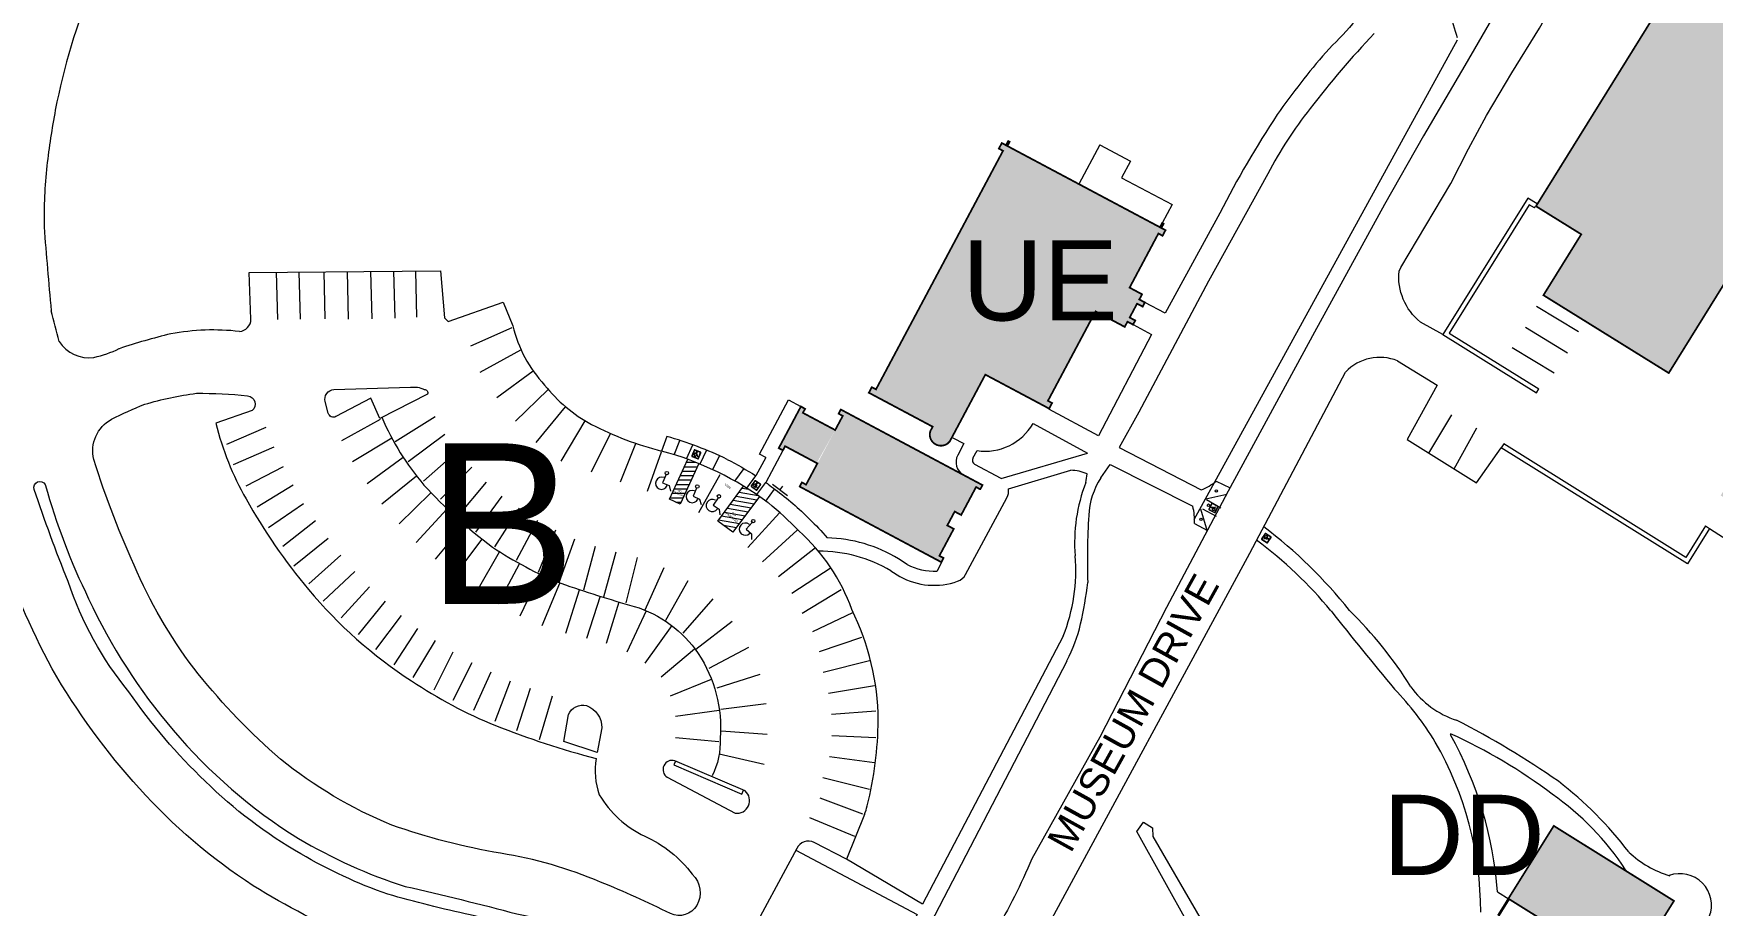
# Model space of a CAD drawing. Header units: feet. Extents: x 6763715 to 6770513, y 1886699 to 1891873.
# Drawn here: x 6764494 to 6765205, y 1889818 to 1890187 of the extents above; entities that cross this region are included whole.
import ezdxf

# ---------------------------------------------------------------- set-up
doc = ezdxf.new("R2010")
doc.units = ezdxf.units.FT
doc.header["$LTSCALE"] = 48
doc.header["$MEASUREMENT"] = 0
doc.linetypes.add('PHANTOM2', pattern=[1.25, 0.625, -0.125, 0.125, -0.125, 0.125, -0.125])
doc.layers.get('0').update_dxf_attribs({"lineweight": 0})
doc.layers.add('C-BLDG', color=7, linetype='Continuous')
doc.layers.add('C-ROAD-IDEN', color=7, linetype='Continuous')
for name, color, linetype, lineweight in [('C-BLDG-HTCH', 253, 'Continuous', 0), ('C-BLDG-IDEN', 7, 'Continuous', 50), ('C-PKNG-IDEN', 7, 'Continuous', 0), ('C-PKNG-STRP', 3, 'Continuous', 0), ('C-PROP', 7, 'PHANTOM2', 0), ('C-ROAD', 5, 'Continuous', 0), ('Crosswalk_Stripping', 3, 'Continuous', 0), ('Handicap signs', 5, 'Continuous', 0), ('L-SITE-WALK', 6, 'Continuous', 0), ('L-SITE-WALL', 32, 'Continuous', 0)]:
    doc.layers.add(name, color=color, linetype=linetype, lineweight=lineweight)
doc.styles.add('Campus_Base_Map_NEW$0$Site Plan$0$ARIAL3', font='arial.ttf', dxfattribs={"height": 100})
doc.styles.add('Campus_Base_Map_NEW$0$STANDARD', font='arial.ttf', dxfattribs={"height": 3.8})
doc.styles.get("Standard").update_dxf_attribs({"font": 'arial.ttf'})

# ---------------------------------------------------------------- blocks, each defined once
blk = doc.blocks.new('Campus_Base_Map_NEW$0$S1')
for points in [[(-0.083, 0), (0.083, 0)], [(0, 0), (0, -0.042)]]:
    blk.add_lwpolyline(points)
blk = doc.blocks.new('Campus_Base_Map_NEW$0$HANDI')
at = {"layer": 'Handicap signs', "lineweight": 0}
for p, q in [((0, 0.079), (0, 0)), ((0, 0), (0.062, 0)), ((0.062, 0), (0.094, -0.039))]:
    blk.add_line(p, q, dxfattribs=at)
blk.add_circle((0, 0.094), 0.015, dxfattribs=at)
blk.add_arc((-0.006, -0.006), 0.0541, 90, 0, dxfattribs=at)
blk = doc.blocks.new('Campus_Base_Map_NEW$0$Site Plan$0$HANDI')
for p, q in [((0, 0.079), (0, 0)), ((0, 0), (0.062, 0)), ((0.062, 0), (0.094, -0.039))]:
    blk.add_line(p, q)
blk.add_circle((0, 0.094), 0.015)
blk.add_arc((-0.006, -0.006), 0.0541, 90, 0)
blk = doc.blocks.new('Campus_Base_Map_NEW$0$handicap')
at = {"layer": 'C-PKNG-STRP'}
blk.add_line((563729.991, 157499.5), (563730.041, 157499.478), dxfattribs=at)
for points in [[(563729.849, 157499.398), (563730.056, 157499.316, 0.414214), (563730.074, 157499.324), (563730.156, 157499.53, 0.414214), (563730.148, 157499.548), (563729.942, 157499.63, 0.414214), (563729.924, 157499.622), (563729.842, 157499.416, 0.414214)], [(563729.852, 157499.404), (563730.059, 157499.322, 0.414214), (563730.068, 157499.326), (563730.149, 157499.533, 0.414214), (563730.146, 157499.542), (563729.939, 157499.624, 0.414214), (563729.93, 157499.62), (563729.848, 157499.413, 0.414214)]]:
    blk.add_lwpolyline(points, format="xyb", close=True, dxfattribs=at)
at = {"layer": 'C-PKNG-STRP', "rotation": 335.9749199039166}
blk.add_blockref('Campus_Base_Map_NEW$0$Site Plan$0$HANDI', (563729.975, 157499.464), dxfattribs=at)

msp = doc.modelspace()

# ---------------------------------------------------------------- hatches: boundary and pattern name
at = {"layer": 'C-BLDG-HTCH'}
h = msp.add_hatch(color=256, dxfattribs=at)
h.paths.add_polyline_path([(6765341.93, 1889954.27), (6765354.44, 1889974.41), (6765347.62, 1889978.75), (6765351.99, 1889985.79), (6765358.86, 1889981.52), (6765370.47, 1890000.22), (6765257.69, 1890070.25), (6765208.83, 1889991.57), (6765304.35, 1889932.24), (6765311.32, 1889943.45), (6765310.71, 1889943.83), (6765313.91, 1889948.99), (6765324.37, 1889965.83), (6765323.84, 1889966.16), (6765319.85, 1889959.75), (6765303.3, 1889970.03), (6765313.62, 1889986.64), (6765347.09, 1889965.85), (6765340.46, 1889955.18)], flags=17)
h.paths.add_polyline_path([(6765607.8, 1890018.03), (6765606.71, 1890016.28), (6765605.01, 1890017.33), (6765606.11, 1890019.09)], flags=17)
h.paths.add_polyline_path([(6765597.53, 1890024.41), (6765596.44, 1890022.65), (6765598.14, 1890021.6), (6765599.23, 1890023.36)], flags=17)
h.paths.add_polyline_path([(6765589.08, 1890029.66), (6765590.78, 1890028.6), (6765589.69, 1890026.85), (6765587.99, 1890027.9)], flags=17)
h.paths.add_polyline_path([(6765580.51, 1890034.98), (6765579.42, 1890033.22), (6765581.12, 1890032.17), (6765582.21, 1890033.93)], flags=17)
edge = h.paths.add_edge_path()
edge.add_line((6765228.82, 1890248.14), (6765225.53, 1890250.19))
edge.add_line((6765225.53, 1890250.19), (6765213.07, 1890230.13))
edge.add_line((6765213.07, 1890230.13), (6765205.58, 1890234.79))
edge.add_line((6765205.58, 1890234.79), (6765130.61, 1890114.07))
edge.add_line((6765130.61, 1890114.07), (6765149.77, 1890102.17))
edge.add_line((6765149.77, 1890102.17), (6765133.76, 1890076.38))
edge.add_line((6765133.76, 1890076.38), (6765186.83, 1890043.42))
edge.add_line((6765186.83, 1890043.42), (6765234.78, 1890120.63))
edge.add_line((6765234.78, 1890120.63), (6765243.2, 1890115.4))
edge.add_line((6765243.2, 1890115.4), (6765288.01, 1890187.55))
edge.add_line((6765288.01, 1890187.55), (6765307.16, 1890175.65))
edge.add_line((6765307.16, 1890175.65), (6765305.76, 1890173.39))
edge.add_line((6765305.76, 1890173.39), (6765326.09, 1890160.76))
edge.add_line((6765326.09, 1890160.76), (6765327.5, 1890163.02))
edge.add_line((6765327.5, 1890163.02), (6765383.75, 1890128.09))
edge.add_line((6765383.75, 1890128.09), (6765382.34, 1890125.83))
edge.add_line((6765382.34, 1890125.83), (6765402.68, 1890113.2))
edge.add_line((6765402.68, 1890113.2), (6765404.08, 1890115.46))
edge.add_line((6765404.08, 1890115.46), (6765430.93, 1890098.79))
edge.add_line((6765430.93, 1890098.79), (6765420.38, 1890081.8))
edge.add_line((6765420.38, 1890081.8), (6765447.99, 1890064.65))
edge.add_line((6765447.99, 1890064.65), (6765451.92, 1890070.98))
edge.add_line((6765451.92, 1890070.98), (6765505.39, 1890037.78))
edge.add_line((6765505.39, 1890037.78), (6765472.34, 1889984.55))
edge.add_line((6765472.34, 1889984.55), (6765461.99, 1889990.98))
edge.add_line((6765461.99, 1889990.98), (6765457.6, 1889983.9))
edge.add_line((6765457.6, 1889983.9), (6765458.26, 1889983.49))
edge.add_line((6765458.26, 1889983.49), (6765457.85, 1889982.84))
edge.add_arc((6765409.58, 1889902.92), 93.36, 58.87012, 86.68434)
edge.add_line((6765414.98, 1889996.13), (6765414.54, 1889986.73))
edge.add_arc((6765411.66, 1889902.59), 84.19, 88.04403, 101.61063)
edge.add_line((6765394.72, 1889985.06), (6765404.24, 1889931.92))
edge.add_line((6765404.24, 1889931.92), (6765436.03, 1889925.75))
edge.add_line((6765436.03, 1889925.75), (6765440.51, 1889932.96))
edge.add_line((6765440.51, 1889932.96), (6765485.5, 1889905.02))
edge.add_line((6765485.5, 1889905.02), (6765496.29, 1889922.39))
edge.add_line((6765496.29, 1889922.39), (6765506.91, 1889915.79))
edge.add_line((6765506.91, 1889915.79), (6765517.34, 1889932.61))
edge.add_line((6765517.34, 1889932.61), (6765535.99, 1889921.02))
edge.add_line((6765535.99, 1889921.02), (6765546.74, 1889938.32))
edge.add_line((6765546.74, 1889938.32), (6765565.13, 1889926.9))
edge.add_line((6765565.13, 1889926.9), (6765597.05, 1889978.31))
edge.add_line((6765597.05, 1889978.31), (6765598, 1889977.72))
edge.add_line((6765598, 1889977.72), (6765618.15, 1889981.29))
edge.add_line((6765618.15, 1889981.29), (6765598.21, 1889993.67))
edge.add_line((6765598.21, 1889993.67), (6765608.03, 1890009.48))
edge.add_line((6765608.03, 1890009.48), (6765576.65, 1890028.97))
edge.add_line((6765576.65, 1890028.97), (6765571.67, 1890020.95))
edge.add_line((6765571.67, 1890020.95), (6765559.01, 1890028.81))
edge.add_line((6765559.01, 1890028.81), (6765567.76, 1890042.9))
edge.add_line((6765567.76, 1890042.9), (6765566.06, 1890043.95))
edge.add_line((6765566.06, 1890043.95), (6765565.2, 1890042.56))
edge.add_line((6765565.2, 1890042.56), (6765558.32, 1890046.83))
edge.add_line((6765558.32, 1890046.83), (6765559.19, 1890048.22))
edge.add_line((6765559.19, 1890048.22), (6765557.49, 1890049.28))
edge.add_line((6765557.49, 1890049.28), (6765556.62, 1890047.89))
edge.add_line((6765556.62, 1890047.89), (6765549.92, 1890052.05))
edge.add_line((6765549.92, 1890052.05), (6765550.78, 1890053.44))
edge.add_line((6765550.78, 1890053.44), (6765549.04, 1890054.53))
edge.add_line((6765549.04, 1890054.53), (6765548.17, 1890053.12))
edge.add_line((6765548.17, 1890053.12), (6765541.3, 1890057.39))
edge.add_line((6765541.3, 1890057.39), (6765542.17, 1890058.79))
edge.add_line((6765542.17, 1890058.79), (6765540.47, 1890059.85))
edge.add_line((6765540.47, 1890059.85), (6765539.6, 1890058.44))
edge.add_line((6765539.6, 1890058.44), (6765532.74, 1890062.7))
edge.add_line((6765532.74, 1890062.7), (6765533.61, 1890064.11))
edge.add_line((6765533.61, 1890064.11), (6765531.91, 1890065.16))
edge.add_line((6765531.91, 1890065.16), (6765531.04, 1890063.76))
edge.add_line((6765531.04, 1890063.76), (6765524.09, 1890068.07))
edge.add_line((6765524.09, 1890068.07), (6765524.92, 1890069.41))
edge.add_line((6765524.92, 1890069.41), (6765523.21, 1890070.47))
edge.add_line((6765523.21, 1890070.47), (6765522.34, 1890069.07))
edge.add_line((6765522.34, 1890069.07), (6765515.63, 1890073.23))
edge.add_line((6765515.63, 1890073.23), (6765516.5, 1890074.64))
edge.add_line((6765516.5, 1890074.64), (6765514.81, 1890075.69))
edge.add_line((6765514.81, 1890075.69), (6765512.33, 1890071.69))
edge.add_line((6765512.33, 1890071.69), (6765502.45, 1890077.83))
edge.add_line((6765502.45, 1890077.83), (6765499.82, 1890073.58))
edge.add_line((6765499.82, 1890073.58), (6765479.14, 1890086.42))
edge.add_line((6765479.14, 1890086.42), (6765481.78, 1890090.67))
edge.add_line((6765481.78, 1890090.67), (6765470.06, 1890097.94))
edge.add_line((6765470.06, 1890097.94), (6765469.1, 1890096.4))
edge.add_line((6765469.1, 1890096.4), (6765468.29, 1890096.9))
edge.add_line((6765468.29, 1890096.9), (6765481.05, 1890117.45))
edge.add_line((6765481.05, 1890117.45), (6765472.5, 1890122.76))
edge.add_line((6765472.5, 1890122.76), (6765477.84, 1890131.36))
edge.add_line((6765477.84, 1890131.36), (6765254.45, 1890270.09))
edge.add_line((6765254.45, 1890270.09), (6765248.97, 1890261.27))
edge.add_line((6765248.97, 1890261.27), (6765240.31, 1890266.64))
edge.add_line((6765240.31, 1890266.64), (6765228.82, 1890248.14))
h = msp.add_hatch(color=256, dxfattribs=at)
edge = h.paths.add_edge_path()
edge.add_line((6764851.11, 1890036.49), (6764849.35, 1890037.43))
edge.add_line((6764849.35, 1890037.43), (6764848.1, 1890035.08))
edge.add_line((6764848.1, 1890035.08), (6764875.12, 1890020.69))
edge.add_line((6764875.12, 1890020.69), (6764874.18, 1890018.93))
edge.add_arc((6764878.63, 1890017.36), 4.71, 160.53606, 323.39724)
edge.add_line((6764882.41, 1890014.55), (6764897.42, 1890042.75))
edge.add_line((6764897.42, 1890042.75), (6764924.44, 1890028.36))
edge.add_line((6764924.44, 1890028.36), (6764925.69, 1890030.71))
edge.add_line((6764925.69, 1890030.71), (6764923.93, 1890031.65))
edge.add_line((6764923.93, 1890031.65), (6764944.11, 1890069.54))
edge.add_line((6764944.11, 1890069.54), (6764956.44, 1890062.97))
edge.add_line((6764956.44, 1890062.97), (6764957.62, 1890065.17))
edge.add_line((6764957.62, 1890065.17), (6764959.97, 1890063.92))
edge.add_line((6764959.97, 1890063.92), (6764960.9, 1890065.68))
edge.add_line((6764960.9, 1890065.68), (6764958.55, 1890066.93))
edge.add_line((6764958.55, 1890066.93), (6764961.68, 1890072.81))
edge.add_line((6764961.68, 1890072.81), (6764964.05, 1890071.55))
edge.add_line((6764964.05, 1890071.55), (6764964.97, 1890073.32))
edge.add_line((6764964.97, 1890073.32), (6764962.62, 1890074.57))
edge.add_line((6764962.62, 1890074.57), (6764963.79, 1890076.77))
edge.add_line((6764963.79, 1890076.77), (6764958.51, 1890079.59))
edge.add_line((6764958.51, 1890079.59), (6764970.71, 1890102.5))
edge.add_line((6764970.71, 1890102.5), (6764972.47, 1890101.56))
edge.add_line((6764972.47, 1890101.56), (6764973.72, 1890103.91))
edge.add_line((6764973.72, 1890103.91), (6764971.96, 1890104.85))
edge.add_line((6764971.96, 1890104.85), (6764972.9, 1890106.61))
edge.add_line((6764972.9, 1890106.61), (6764972.31, 1890106.92))
edge.add_line((6764972.31, 1890106.92), (6764971.37, 1890105.16))
edge.add_line((6764971.37, 1890105.16), (6764906.75, 1890139.57))
edge.add_line((6764906.75, 1890139.57), (6764907.69, 1890141.33))
edge.add_line((6764907.69, 1890141.33), (6764907.1, 1890141.64))
edge.add_line((6764907.1, 1890141.64), (6764906.17, 1890139.88))
edge.add_line((6764906.17, 1890139.88), (6764904.4, 1890140.82))
edge.add_line((6764904.4, 1890140.82), (6764903.15, 1890138.47))
edge.add_line((6764903.15, 1890138.47), (6764904.91, 1890137.53))
edge.add_line((6764904.91, 1890137.53), (6764851.11, 1890036.49))
h = msp.add_hatch(color=256, dxfattribs=at)
h.paths.add_polyline_path([(6764833.48, 1890018.59), (6764833.84, 1890019.27), (6764820.18, 1890026.56), (6764821.08, 1890028.25), (6764819.35, 1890029.25), (6764809.94, 1890011.62), (6764811.7, 1890010.68), (6764812.64, 1890012.44), (6764826, 1890005.31), (6764826.02, 1890005.3)])
h.paths.add_polyline_path([(6764836.22, 1890027.97), (6764835.28, 1890026.21), (6764837.04, 1890025.27), (6764833.84, 1890019.27), (6764833.85, 1890019.26), (6764826.32, 1890005.14), (6764826.3, 1890005.15), (6764821.5, 1889996.15), (6764819.74, 1889997.1), (6764818.8, 1889995.33), (6764878.79, 1889963.32), (6764879.73, 1889965.08), (6764877.97, 1889966.02), (6764884.05, 1889977.42), (6764881.31, 1889978.88), (6764884.45, 1889984.76), (6764887.19, 1889983.3), (6764893.5, 1889995.14), (6764895.21, 1889994.22), (6764895.3, 1889994.25), (6764896.21, 1889995.96)])
h = msp.add_hatch(color=256, dxfattribs=at)
h.paths.add_polyline_path([(6765129.4, 1889804.81), (6765130.63, 1889806.79), (6765139.65, 1889801.17), (6765138.41, 1889799.19), (6765165.56, 1889782.24), (6765152.85, 1889761.88), (6765110.43, 1889788.36), (6765123.14, 1889808.72)])
h.paths.add_polyline_path([(6765138.14, 1889851.64), (6765189.04, 1889819.87), (6765169.8, 1889789.05), (6765119.26, 1889820.6), (6765115.01, 1889813.79), (6765114.66, 1889814.01)])
at = {"layer": 'Crosswalk_Stripping'}
h = msp.add_hatch(dxfattribs=at)
h.set_pattern_fill('ANSI31', color=256, scale=15, angle=315, style=0)
h.set_pattern_definition([(0, (-9e-11, 0), (6e-16, 1.875), [])])
h.paths.add_polyline_path([(6764776.07, 1890005.07, 0.009233), (6764771.4, 1890006.88), (6764763.63, 1889990.01), (6764768.17, 1889987.92)])
h = msp.add_hatch(dxfattribs=at)
h.set_pattern_fill('ANSI31', color=256, scale=15, angle=305, style=0)
h.set_pattern_definition([(350, (-9e-11, 0), (0.32559033313, 1.8465145369), [])])
h.paths.add_polyline_path([(6764801.76, 1889991.18, 0.014774), (6764795.03, 1889995.53), (6764784.11, 1889980.71), (6764790.55, 1889975.96)])

# ---------------------------------------------------------------- linework, layer by layer
at = {"layer": 'C-BLDG'}
msp.add_lwpolyline([(6765205.58, 1890234.79, 0.75, 0.75, 0), (6765130.61, 1890114.07, 0.75, 0.75, 0), (6765149.77, 1890102.17, 0.75, 0.75, 0), (6765133.76, 1890076.38, 0.75, 0.75, 0), (6765186.83, 1890043.42, 0.75, 0.75, 0), (6765234.78, 1890120.63, 0.75, 0.75, 0)], format="xyseb", dxfattribs=at)
at = {"layer": 'C-BLDG', "const_width": 0.75}
msp.add_lwpolyline([(6764851.11, 1890036.49), (6764849.35, 1890037.43), (6764848.1, 1890035.08), (6764875.12, 1890020.69), (6764874.18, 1890018.93, 0.8606), (6764882.41, 1890014.55), (6764897.42, 1890042.75), (6764924.44, 1890028.36), (6764925.69, 1890030.71), (6764923.93, 1890031.65), (6764944.11, 1890069.54), (6764956.44, 1890062.97), (6764957.62, 1890065.17), (6764959.97, 1890063.92), (6764960.9, 1890065.68), (6764958.55, 1890066.93), (6764961.68, 1890072.81), (6764964.05, 1890071.55), (6764964.97, 1890073.32), (6764962.62, 1890074.57), (6764963.79, 1890076.77), (6764958.51, 1890079.59), (6764970.71, 1890102.5), (6764972.47, 1890101.56), (6764973.72, 1890103.91), (6764971.96, 1890104.85), (6764972.9, 1890106.61), (6764972.31, 1890106.92), (6764971.37, 1890105.16), (6764906.75, 1890139.57), (6764907.69, 1890141.33), (6764907.1, 1890141.64), (6764906.17, 1890139.88), (6764904.4, 1890140.82), (6764903.15, 1890138.47), (6764904.91, 1890137.53)], format="xyb", close=True, dxfattribs=at)
for points in [[(6764836.22, 1890027.97), (6764896.21, 1889995.96), (6764895.3, 1889994.25), (6764895.21, 1889994.22), (6764893.5, 1889995.14), (6764887.19, 1889983.3), (6764884.45, 1889984.76), (6764881.31, 1889978.88), (6764884.05, 1889977.42), (6764877.97, 1889966.02), (6764879.73, 1889965.08), (6764878.79, 1889963.32), (6764818.8, 1889995.33), (6764819.74, 1889997.1), (6764821.5, 1889996.15), (6764826.3, 1890005.15), (6764812.64, 1890012.44), (6764811.7, 1890010.68), (6764809.94, 1890011.62), (6764819.33, 1890029.26), (6764821.08, 1890028.25), (6764820.18, 1890026.56), (6764833.84, 1890019.27), (6764837.04, 1890025.27), (6764835.28, 1890026.21), (6764836.22, 1890027.97)], [(6765138.14, 1889851.64), (6765189.04, 1889819.87), (6765169.8, 1889789.05), (6765119.26, 1889820.6), (6765115.01, 1889813.79), (6765114.66, 1889814.01)]]:
    msp.add_lwpolyline(points, close=True, dxfattribs=at)
at = {"layer": 'C-PKNG-STRP'}
for p, q in [((6764760.17, 1890009.92), (6764754.23, 1889993.28)), ((6764763.63, 1889990.01), (6764771.4, 1890006.88)), ((6764776.07, 1890005.07), (6764768.17, 1889987.92)), ((6764784.11, 1889980.71), (6764795.03, 1889995.53)), ((6764801.76, 1889991.18), (6764790.55, 1889975.96)), ((6764768.17, 1889987.92), (6764763.63, 1889990.01)), ((6764810.29, 1889984.21), (6764796.81, 1889969.6)), ((6764810.29, 1889984.21), (6764796.81, 1889969.6)), ((6764790.55, 1889975.96), (6764784.11, 1889980.71)), ((6764817.79, 1889976.92), (6764803.12, 1889963.5)), ((6764825.46, 1889969.46), (6764809.88, 1889957.11)), ((6764832.13, 1889960.9), (6764815.47, 1889950.05))]:
    msp.add_line(p, q, dxfattribs=at)
for points in [[(6764597.8, 1890066.05), (6764597.28, 1890086.11)], [(6764607.44, 1890066.2), (6764606.91, 1890086.2)], [(6764617.91, 1890066.42), (6764617.39, 1890086.3)], [(6764627.8, 1890066.28), (6764627.27, 1890086.39)], [(6764637.73, 1890066.4), (6764637.2, 1890086.49)], [(6764647.5, 1890066.65), (6764646.98, 1890086.58)], [(6764656.73, 1890067.05), (6764656.22, 1890086.67)], [(6765130.76, 1890071.77), (6765148.57, 1890060.97)], [(6764679.59, 1890054.87), (6764697, 1890062.68)], [(6765126.18, 1890062.83), (6765143.99, 1890052.03)], [(6764683.5, 1890043.82), (6764700.73, 1890053.23)], [(6765120.45, 1890054.27), (6765138.26, 1890043.47)], [(6764690.53, 1890033.05), (6764705.93, 1890044.35)], [(6764698.49, 1890023.09), (6764712.16, 1890036.34)], [(6764707.27, 1890013.98), (6764719.68, 1890029.15)], [(6764576.23, 1890013.3), (6764592.91, 1890020.5)], [(6764641.11, 1890023.81), (6764624.77, 1890014.67)], [(6764647.47, 1890014.46), (6764664.38, 1890025.04)], [(6764717.76, 1890006.16), (6764727.93, 1890023.11)], [(6765085.23, 1890009.55), (6765095.03, 1890025.72)], [(6765095.93, 1890002.85), (6765105.53, 1890020.18)], [(6764578.99, 1890004.66), (6764596.21, 1890012.13)], [(6764646.08, 1890015.88), (6764629.42, 1890005.83)], [(6764653.06, 1890005.93), (6764668.51, 1890017.58)], [(6764730.62, 1890001.62), (6764738.76, 1890017.77)], [(6764742.89, 1889997.28), (6764749.48, 1890013.62)], [(6764650.84, 1890007.67), (6764635.63, 1889996.53)], [(6764659.49, 1889997.68), (6764673.92, 1890010.3)], [(6764584.35, 1889995.64), (6764600.21, 1890003.82)], [(6764656.57, 1889999.7), (6764641.87, 1889987.82)], [(6764666.71, 1889989.98), (6764679.98, 1890003.57)], [(6764776.12, 1889984.31), (6764785.15, 1890000.44)], [(6764589.05, 1889986.8), (6764604.25, 1889996.06)], [(6764662.48, 1889992.53), (6764649.15, 1889979.58)], [(6764673.87, 1889982.49), (6764686.12, 1889997.2)], [(6764681.65, 1889976.05), (6764692.8, 1889991.23)], [(6764593.81, 1889978.01), (6764608.64, 1889988.11)], [(6764669.33, 1889985.77), (6764656.42, 1889971.64)], [(6764689.78, 1889969.76), (6764700.16, 1889986.22)], [(6764599.99, 1889970.05), (6764613.76, 1889980.97)], [(6764676.47, 1889979.02), (6764664.41, 1889964.56)], [(6764698.94, 1889964.1), (6764707.96, 1889981.17)], [(6764708.18, 1889959.13), (6764715.6, 1889977.06)], [(6764604.58, 1889961.8), (6764619.08, 1889973.48)], [(6764684.1, 1889972.92), (6764672.32, 1889957.23)], [(6764716.91, 1889954.71), (6764723.53, 1889973.26)], [(6764727.46, 1889951.54), (6764732.33, 1889970.12)], [(6764610.95, 1889954.14), (6764624.55, 1889966.35)], [(6764691.57, 1889967.52), (6764682.03, 1889951.02)], [(6764700.02, 1889962.53), (6764690.94, 1889945.5)], [(6764735.87, 1889948.69), (6764741.08, 1889967.67)], [(6764745.31, 1889946.11), (6764750.07, 1889965.28)], [(6764617.01, 1889946.87), (6764630.41, 1889959.37)], [(6764708.7, 1889958.05), (6764700.34, 1889940.39)], [(6764753.37, 1889943.1), (6764761.38, 1889961.05)], [(6764762.15, 1889938.81), (6764771.58, 1889955.6)], [(6764624.66, 1889939.68), (6764636.7, 1889952.9)], [(6764717.12, 1889954.35), (6764709.61, 1889936.41)], [(6764725.43, 1889951.45), (6764719.61, 1889933.15)], [(6764734.27, 1889948.9), (6764728.49, 1889930.95)], [(6764819.79, 1889941.72), (6764836.37, 1889951.81)], [(6764631.91, 1889932.73), (6764643.44, 1889946.78)], [(6764742.22, 1889946.34), (6764736.88, 1889928.89)], [(6764753.85, 1889942.73), (6764745.6, 1889925.16)], [(6764769.52, 1889933.31), (6764782.12, 1889947.78)], [(6764824.38, 1889933.97), (6764841.29, 1889941.98)], [(6764639.25, 1889926.33), (6764650.12, 1889940.71)], [(6764647.03, 1889919.89), (6764657.14, 1889935.2)], [(6764764.67, 1889936.44), (6764753.2, 1889920.55)], [(6764774.83, 1889926.42), (6764790.22, 1889938.32)], [(6764655.14, 1889914.5), (6764664.55, 1889930.09)], [(6764780.51, 1889918.44), (6764797.3, 1889927.34)], [(6764827.14, 1889925.44), (6764845.19, 1889931.58)], [(6764663.95, 1889909.27), (6764672.05, 1889925.29)], [(6764672.13, 1889904.88), (6764680.14, 1889920.89)], [(6764774.23, 1889926.46), (6764760.08, 1889914.64)], [(6764828.77, 1889916.73), (6764848.33, 1889921.62)], [(6764680.82, 1889900.59), (6764688.12, 1889916.94)], [(6764689.9, 1889895.97), (6764696.29, 1889913.09)], [(6764781.26, 1889913.59), (6764764.02, 1889906.62)], [(6764783.81, 1889910.17), (6764802.07, 1889915.82)], [(6764699.07, 1889892.04), (6764704.75, 1889909.99)], [(6764708.64, 1889888.27), (6764714.06, 1889906.71)], [(6764831.04, 1889907.79), (6764850.49, 1889911.09)], [(6764784.76, 1889900.46), (6764766.19, 1889897.98)], [(6764785.39, 1889901.07), (6764804.61, 1889903.46)], [(6764832.27, 1889898.88), (6764851.11, 1889900.37)], [(6764785.54, 1889891.83), (6764804.99, 1889890.51)], [(6764784.59, 1889887.24), (6764766.28, 1889888.99)], [(6764832.41, 1889889.85), (6764851.05, 1889889.05)], [(6764784.7, 1889882.13), (6764803.77, 1889877.82)], [(6764831.41, 1889880.98), (6764850.53, 1889878.41)], [(6764828.62, 1889872.09), (6764848.34, 1889867.19)], [(6764827.31, 1889863.47), (6764845.38, 1889856.75)], [(6764822.92, 1889855.13), (6764841.96, 1889847.29)]]:
    msp.add_lwpolyline(points, dxfattribs=at)
msp.add_lwpolyline([(6764641.84, 1890024.67, 0.075095), (6764659.68, 1889995.99, 0.046094), (6764688.69, 1889969.74, 0.053845), (6764717.67, 1889954.41, 0.015242), (6764748.72, 1889944.59, -0.17157), (6764775.86, 1889924.65, -0.166377), (6764785.11, 1889888.74, -0.132434), (6764781.72, 1889872.78, -3.969644)], format="xyb", dxfattribs=at)
at = {"layer": 'C-PROP', "ltscale": 0.02, "const_width": 6, "elevation": -178.8}
msp.add_lwpolyline([(6769012.67, 1888295.37, 0.136105), (6767938.83, 1887977.76, -0.282387), (6765535.01, 1887963.21), (6765125.2, 1887960.53), (6765008.26, 1888061.18), (6763829.05, 1890965.33), (6763828.78, 1890985.96), (6763983.43, 1891051.43), (6764153.83, 1890819.55), (6764199.85, 1890842), (6764151.8, 1891122.84, -0.016472), (6764351.86, 1891197.56, -0.000343), (6765614.04, 1891619.04, -0.151573), (6766084.72, 1891639.02, -0.00004), (6767109.8, 1891365.37), (6767424.22, 1891242.17)], format="xyb", dxfattribs=at)
at = {"layer": 'C-ROAD', "lineweight": 0}
for p, q in [((6764585.72, 1890086), (6764666.72, 1890086.77)), ((6764586.44, 1890066.19), (6764585.72, 1890086)), ((6764666.72, 1890086.77), (6764668.44, 1890066.74)), ((6764670.01, 1890065.18), (6764693.19, 1890073.37)), ((6764693.19, 1890073.37), (6764697.32, 1890063.42)), ((6764668.44, 1890066.74), (6764670.01, 1890065.18)), ((6765072, 1890048.57), (6765088.81, 1890038.35)), ((6765088.81, 1890038.35), (6765076.08, 1890015.28)), ((6765076.08, 1890015.28), (6765105.38, 1889996.93)), ((6765105.38, 1889996.93), (6765115.91, 1890011.72)), ((6764846.26, 1889856.4), (6764838.66, 1889837.56)), ((6764817.55, 1889842.08), (6764794.13, 1889798.62)), ((6764838.66, 1889837.56), (6764824.9, 1889844.57))]:
    msp.add_line(p, q, dxfattribs=at)
at = {"layer": 'C-ROAD'}
for points in [[(6764474.35, 1890062.53, -0.015407), (6764471.82, 1890090.64, -0.033946), (6764471.89, 1890136.49, -0.017192), (6764481.48, 1890187.76, -0.031181), (6764508.09, 1890249.97, -0.069063), (6764544.92, 1890297.84), (6764550.63, 1890305.12), (6764558.86, 1890313.14), (6764571.86, 1890325.54), (6764602.83, 1890354.66), (6764654.17, 1890402.78, -0.829926), (6764657.43, 1890399.08), (6764564.25, 1890309.63, 0.033141), (6764536.28, 1890279.18, 0.057531), (6764506.55, 1890233.15, 0.054139), (6764484.58, 1890175.21, 0.036652), (6764476.74, 1890120.75, 0.046385), (6764479.99, 1890063.79, -0.943603), (6764474.35, 1890062.53, -2.402838)], [(6765113.28, 1890195.77), (6765100.53, 1890173.69), (6765082.93, 1890143.86), (6765066.41, 1890114.8), (6765036.76, 1890060.72), (6765000.28, 1889993.34), (6764974.2, 1889944.1), (6764945.86, 1889889.26), (6764917.09, 1889837.68, -0.034917), (6764901.36, 1889806.45, -0.001014), (6764887.98, 1889774.48, 0.03461), (6764878.26, 1889740.84, 0.061589), (6764873.38, 1889708.45, 0.044157), (6764874.05, 1889676.82, 0.067188), (6764881.64, 1889646.3, 0.439121)], [(6765091.13, 1890059.73), (6765081.64, 1890065.01, -0.250245), (6765072.6, 1890086.6, -11.151718)], [(6764905.48, 1889766.8, -0.037917), (6764922.95, 1889807.31), (6765009.43, 1889967.15), (6765049.99, 1890043.85)], [(6764739.13, 1889794.52), (6764730.7, 1889798.32, 0.077014), (6764706.82, 1889806.96, 0.006919), (6764679.31, 1889813.92, -0.015944), (6764644.35, 1889822.72, -0.047609), (6764607.57, 1889839.73, -0.062931), (6764567.08, 1889870.51, -0.04998), (6764534.74, 1889908.42, -0.091649), (6764509.01, 1889955.07, -0.01534), (6764494.67, 1889994.16, -0.922336), (6764499.35, 1889996.15, 0.045788), (6764517.71, 1889947.8, 0.068841), (6764553.46, 1889892.23, 0.078567), (6764606.54, 1889846.36, 0.057864), (6764651.73, 1889826.01, -0.009674), (6764699.07, 1889814.34, -0.077673), (6764740.9, 1889799.73, -0.87267), (6764739.13, 1889794.52, -2.86164)], [(6764484.8, 1889636.37), (6764594.73, 1889681.11), (6764634.64, 1889697.14), (6764744.81, 1889741.74), (6764761.59, 1889730.72, 0.641619), (6764765.36, 1889733.09, 0.1274), (6764762.63, 1889747.43, 0.019046), (6764744.91, 1889765.49, 0.042122), (6764716.38, 1889780.48, 0.067674), (6764680.64, 1889790.85, -0.034483), (6764631.45, 1889803.27, -0.035022), (6764587.39, 1889826.28, -0.064754), (6764539.18, 1889867.44, -0.05204), (6764502.24, 1889918.17, -0.037393), (6764478.77, 1889971.79, -0.037393)], [(6764733.09, 1889882.67), (6764718.93, 1889887.44), (6764720.87, 1889898.8, -0.357204), (6764728.54, 1889902.64, -0.309295), (6764735, 1889893.19), (6764733.09, 1889882.67)], [(6764795.67, 1889866.46), (6764765.95, 1889879.24, 0.864717), (6764762.72, 1889872.22), (6764791.45, 1889857.03, 0.759675), (6764795.67, 1889866.46, 13.252656)]]:
    msp.add_lwpolyline(points, format="xyb", dxfattribs=at)
for points in [[(6765072.6, 1890086.6), (6765073.43, 1890088.18), (6765094.54, 1890123.64), (6765102.07, 1890138.41), (6765109.63, 1890152.48), (6765120.37, 1890170.49), (6765132.14, 1890189.46), (6765147.89, 1890217.62), (6765160.85, 1890238.65), (6765198.97, 1890299.22)], [(6764766.28, 1889879.1), (6764765.58, 1889877.46), (6764794.35, 1889865), (6764795.01, 1889866.8)]]:
    msp.add_lwpolyline(points, dxfattribs=at)
for points in [[(6764610.87, 1889951.71, 0.076463), (6764654.41, 1889913.09, 0.051607), (6764689.93, 1889894.17, 0.030349), (6764732.65, 1889880.13, 0.131044), (6764733.96, 1889864.85, 0.148895), (6764753.16, 1889847.28, -0.128317), (6764773.32, 1889831.21, -0.341007), (6764775.24, 1889817.94, -0.384688), (6764764.04, 1889814.48, 0.021456), (6764734.4, 1889827.86, 0.061337), (6764692.16, 1889840.03, -0.042914), (6764646.06, 1889851.97, -0.073278), (6764598.88, 1889879.93, -0.045071), (6764564.13, 1889916, -0.063577), (6764538.29, 1889959.07, -0.030833), (6764519.84, 1890006.81, -0.336671), (6764527.43, 1890023.86, -0.02647), (6764541.45, 1890030.17, -0.038951), (6764563.36, 1890034.86, -0.028739), (6764585.04, 1890033.78, -0.654354), (6764587.01, 1890027.51), (6764571.62, 1890022.12, 0.070033), (6764584.37, 1889990.1, 0.045927)], [(6764637.22, 1890032.84), (6764622.38, 1890024.98, -0.485913), (6764619.17, 1890026.4), (6764617.87, 1890031.34, -0.471164), (6764621.54, 1890036.44), (6764653.96, 1890037.37, -0.162278), (6764659.84, 1890036.45, -0.552078), (6764661.22, 1890034.49), (6764640.98, 1890024.23)]]:
    msp.add_lwpolyline(points, format="xyb", close=True, dxfattribs=at)
at = {"layer": 'C-ROAD', "lineweight": 0}
for centre, radius, start, end in [((6764780.33, 1890100.76), 281.97, 157.57051, 168.95052), ((6764851.35, 1890089.85), 353.77, 169.42173, 173.29368), ((6764708.02, 1890108.97), 209.2, 173.90898, 180.99901), ((6766069.4, 1890220.72), 1574.78, 184.20229, 185.49872), ((6762905.22, 1889658.18), 1648.85, 13.98931, 14.45691), ((6764581.17, 1890066.28), 5.27, 274.44548, 359.11433), ((6764752.49, 1890076.83), 56.78, 193.65774, 222.70209), ((6764517.8, 1890064.9), 15.02, 212.75714, 278.10769), ((6764613.47, 1889806.8), 260.45, 103.54069, 108.53756), ((6764570.41, 1889963.67), 97.99, 83.45416, 100.53541), ((6764508.59, 1890100.37), 51.59, 282.6876, 295.34143), ((6765064.45, 1890030.1), 19.95, 67.76409, 136.42978), ((6764761.6, 1890078.76), 64.95, 218.49876, 241.53403), ((6764794.34, 1890144.83), 138.67, 242.65465, 255.80632), ((6764724.78, 1889879.48), 135.66, 53.47206, 74.80389), ((6764700.8, 1889862.2), 164.07, 44.22131, 50.33334), ((6764764.25, 1889915.85), 81.38, 19.65302, 48.31063), ((6764744.25, 1889895.41), 107.82, 0.53287, 26.32147), ((6764691.3, 1889898.59), 160.79, 346.16942, 359.22512), ((6764815.2, 1889868.08), 33.18, 339.38597, 346.16942), ((6764822.44, 1889839.75), 5.42, 62.99925, 154.44036)]:
    msp.add_arc(centre, radius, start, end, dxfattribs=at)
at = {"layer": 'L-SITE-WALK', "lineweight": 0}
for p, q in [((6765097.18, 1890184.43), (6764985.7, 1889981.27)), ((6765017.06, 1890127.82), (6764991.94, 1890082.28)), ((6764991.94, 1890082.28), (6764962.47, 1890026.81)), ((6764801.81, 1890009.1), (6764814.07, 1890032.07)), ((6764814.07, 1890032.07), (6764819.33, 1890029.26)), ((6764962.47, 1890026.81), (6764954.04, 1890011.93)), ((6764917.62, 1890022.06), (6764940.73, 1890009.54)), ((6764762.53, 1890016.54), (6764760.34, 1890010.4)), ((6764765.68, 1890008.78), (6764768.06, 1890014.86)), ((6764770.84, 1890007.06), (6764773.49, 1890013.04)), ((6764883.7, 1890015.99), (6764888.36, 1890013.53)), ((6764888.36, 1890013.53), (6764885.72, 1890008.61)), ((6764779.33, 1890010.78), (6764776.49, 1890004.88)), ((6764784.86, 1890008.38), (6764781.87, 1890002.55)), ((6764804.44, 1890007.69), (6764800.24, 1889999.88)), ((6764804.44, 1890007.69), (6764801.81, 1890009.1)), ((6764811.69, 1890010.62), (6764804.42, 1889997.1)), ((6764892.19, 1890007.4), (6764893.9, 1890010.59)), ((6764904.1, 1889998.74), (6764940.73, 1890009.54)), ((6764954.04, 1890011.93), (6764988.82, 1889993.96)), ((6764791.4, 1889997.65), (6764795.28, 1890002.92)), ((6764796.44, 1889994.71), (6764800.25, 1889999.87)), ((6764904.1, 1889998.74), (6764893, 1890004.7)), ((6764907.18, 1889994.43), (6764933.59, 1890002.22)), ((6764946.31, 1889999.03), (6764950.31, 1890004.68)), ((6764950.31, 1890004.68), (6764985.25, 1889986.99)), ((6764800.63, 1889991.95), (6764804.42, 1889997.1)), ((6764804.53, 1889989.22), (6764808.2, 1889994.19)), ((6764990.74, 1889990.13), (6764999.72, 1889992.09)), ((6764995.18, 1889997.68), (6765001.06, 1889994.78)), ((6764889.08, 1889958.1), (6764906.55, 1889990.61)), ((6764988.48, 1889985.86), (6764991.38, 1889976.4)), ((6764995.3, 1889982.71), (6764989.56, 1889985.76)), ((6764997.17, 1889986.25), (6764991.09, 1889989.71)), ((6764985.96, 1889979.66), (6764991.48, 1889976.73)), ((6764864.3, 1889962.4), (6764860.65, 1889964.79)), ((6764878.79, 1889963.32), (6764877.01, 1889959.54)), ((6764857.46, 1889959.71), (6764861.21, 1889957.25)), ((6764930.4, 1889932.05), (6764870.87, 1889818.45)), ((6764874.32, 1889810.43), (6764932.01, 1889921.6)), ((6764870.87, 1889818.45), (6764838.66, 1889837.56)), ((6765114.26, 1889823.72), (6765119.26, 1889820.6))]:
    msp.add_line(p, q, dxfattribs=at)
for points in [[(6765084.48, 1890226.18), (6765063.85, 1890203.74, -0.018347), (6765041.62, 1890179.24), (6765041.62, 1890179.24, 0.026569), (6765021.03, 1890152.88, 0.026942), (6764996.73, 1890111.19), (6764973.53, 1890068.8), (6764964.98, 1890073.36)], [(6765097.41, 1890185.38, -0.002317), (6765093.94, 1890196.4, 7.063292)], [(6764788.11, 1890006.84, -0.025466), (6764800.25, 1889999.87, -0.022434)], [(6764804.42, 1889997.1, -0.002051), (6764805.43, 1889996.4, -0.006309), (6764808.39, 1889994.06, -0.006309)], [(6764808.38, 1889994.07, -0.045298), (6764822.96, 1889981.49, -0.029477), (6764830.43, 1889973.64)], [(6765168.94, 1889832.41, -0.002337), (6765168.54, 1889833.09, 0.093355), (6765137.52, 1889865.02, 0.054631), (6765094.46, 1889890.67), (6765094.38, 1889890.18)], [(6764817.14, 1889841.31), (6764868.51, 1889814.11, 0.033083), (6764852.35, 1889780.71, 0.140851), (6764840.13, 1889722.25, 0.097731), (6764845.42, 1889690.43), (6764842.93, 1889688.35)]]:
    msp.add_lwpolyline(points, format="xyb", dxfattribs=at)
for points in [[(6764945.89, 1890140.1), (6764937.02, 1890123.45)], [(6764945.89, 1890140.1), (6764958.89, 1890133.21), (6764955.14, 1890126.13), (6764976.49, 1890114.82), (6764972.3, 1890106.9)], [(6764959.97, 1890063.92), (6764967.76, 1890059.77), (6764945.39, 1890016.82), (6764924.33, 1890028.1)], [(6765204.06, 1889977.61), (6765261.22, 1889940.83), (6765325.1, 1889899.73), (6765317.59, 1889888.03), (6765339.81, 1889828.35), (6765347.86, 1889823.35)], [(6764931.27, 1889723.86), (6764983.9, 1889809.22), (6764961.6, 1889849.22), (6764964.4, 1889853.16), (6764968.27, 1889850.76), (6764968.4, 1889847.18), (6764990.82, 1889808.42), (6764935.53, 1889721.2)]]:
    msp.add_lwpolyline(points, dxfattribs=at)
for centre in [(6764995.3, 1889993.49), (6764991.93, 1889987.46), (6764988.71, 1889981.48)]:
    msp.add_circle(centre, 0.5, dxfattribs=at)
for centre, radius, start, end in [((6765352.46, 1889912.06), 400.04, 136.54796, 142.53101), ((6765170.31, 1890048.06), 172.76, 141.57984, 152.5056), ((6764897.38, 1890033.65), 23.32, 261.42235, 330.20019), ((6764722.86, 1889873.26), 148.67, 63.96371, 74.52175), ((6764891.39, 1890005.73), 6.36, 153.11652, 238.44453), ((6764893.95, 1890006.46), 2, 151.76287, 241.76287), ((6764933.47, 1889984.63), 17.59, 66.12173, 89.61695), ((6764900.36, 1890005.75), 40.55, 347.54218, 352.86114), ((6764974.34, 1889981.22), 33.21, 147.56103, 176.70187), ((6764901.26, 1889993.45), 6, 331.76287, 9.41552), ((6765005.52, 1889971.65), 70.3, 158.85346, 184.58728), ((6764981.33, 1890014.03), 21.42, 290.4575, 310.26587), ((6764964.6, 1889981.32), 21.42, 355.55904, 15.36741), ((6765265.34, 1889964.45), 324.69, 176.70187, 181.7182), ((6764895.39, 1889819.17), 199.24, 38.37195, 52.99293), ((6764828.69, 1889911.66), 62, 58.97043, 88.38996), ((6764905.48, 1889828.67), 179.25, 39.49963, 53.417), ((6764826.9, 1889907.37), 60.61, 59.71597, 90.14112), ((6764875.72, 1889983.51), 24, 241.58247, 273.07346), ((6764861.73, 1889959.6), 73.99, 338.13821, 4.98104), ((6764875.72, 1889983.51), 30, 241.07619, 289.43893), ((6764883.77, 1889960.9), 6, 288.81065, 332.16559), ((6764777.81, 1889974.06), 164.13, 347.01175, 353.23208), ((6766266.64, 1890908.31), 1558.12, 218.29647, 219.86694), ((6764931.83, 1889819.72), 171.77, 31.93457, 45.79512), ((6764873.42, 1889952), 66, 332.57492, 347.01175), ((6764979, 1889820.96), 127.51, 31.277, 44.00213), ((6765108.69, 1889932.69), 38.15, 215.43012, 252.11787), ((6764927.48, 1889564.93), 372.28, 55.17406, 62.91637), ((6764962.57, 1889815.15), 144.61, 0, 29.86299), ((6764955.1, 1889812.3), 159.57, 4.10184, 29.21037), ((6765041.2, 1889742.23), 161.99, 37.38121, 52.37948), ((6765199.51, 1889871.73), 42.97, 226.48002, 253.39893), ((6765191.57, 1889818.07), 13.35, 338.61602, 109.94413)]:
    msp.add_arc(centre, radius, start, end, dxfattribs=at)
at = {"layer": 'L-SITE-WALL'}
for p, q in [((6765130.02, 1890113.32), (6765130.28, 1890113.74)), ((6765130.78, 1890035), (6765131.84, 1890036.7)), ((6765116.97, 1890013.42), (6765115.91, 1890011.72)), ((6765202.38, 1889978.7), (6765204.06, 1889977.61))]:
    msp.add_line(p, q, dxfattribs=at)
at = {"layer": 'L-SITE-WALL', "lineweight": 0}
for points in [[(6765131.08, 1890115.02), (6765127.14, 1890117.48), (6765091.13, 1890059.73), (6765130.78, 1890035)], [(6765130.02, 1890113.32), (6765127.78, 1890114.72), (6765093.89, 1890060.37), (6765131.84, 1890036.7)], [(6765202.38, 1889978.7), (6765194.06, 1889965.35), (6765116.97, 1890013.42)], [(6765204.06, 1889977.61), (6765194.7, 1889962.59), (6765115.91, 1890011.72)]]:
    msp.add_lwpolyline(points, dxfattribs=at)

# ---------------------------------------------------------------- block references
at = {"layer": 'C-PKNG-STRP'}
for name, p, xscale, yscale, zscale, rotation in [('Campus_Base_Map_NEW$0$handicap', (414.05, -1412.2), 11.99999999999999, 11.99999999999999, 11.99999999999999, 0.01209098238642101), ('Campus_Base_Map_NEW$0$handicap', (-251894.64, 1573695.24), 11.99999999999999, 11.99999999999999, 11.99999999999999, 346.9713156521564), ('Campus_Base_Map_NEW$0$S1', (6764810.45, 1889993.87), 48.00000000000002, 48.00000000000002, 48.00000000000002, 143.1655239268196), ('Campus_Base_Map_NEW$0$handicap', (7921834.87, -5037911.92), 12, 12, 12, 83.87022043215502), ('Campus_Base_Map_NEW$0$handicap', (6207377.64, 8891622.78), 11.99999999999997, 11.99999999999997, 11.99999999999997, 258.9439156704321)]:
    msp.add_blockref(name, p, dxfattribs=dict(at, xscale=xscale, yscale=yscale, zscale=zscale, rotation=rotation))
at = {"layer": 'Handicap signs'}
for p, xscale, yscale, zscale, rotation in [((6764760.75, 1889996.91), 47.99999999871975, 47.99999999871975, 47.99999999871975, 336.5922436957193), ((6764773.66, 1889991.23), 47.99999999871975, 47.99999999871975, 47.99999999871975, 336.5922436957193), ((6764782.19, 1889987.41), 47.99999999887159, 47.99999999887159, 47.99999999887159, 327.3707685098659), ((6764796.18, 1889977.33), 47.99999999775336, 47.99999999775336, 47.99999999775336, 318.6799395875789)]:
    msp.add_blockref('Campus_Base_Map_NEW$0$HANDI', p, dxfattribs=dict(at, xscale=xscale, yscale=yscale, zscale=zscale, rotation=rotation))

# ---------------------------------------------------------------- texts
at = {"layer": 'C-BLDG-IDEN', "char_height": 34, "width": 2422.9802, "attachment_point": 1, "rotation": 360, "style": 'Campus_Base_Map_NEW$0$STANDARD'}
for s, insert in [('UE', (6764887.61, 1890099.69)), ('DD', (6765065.78, 1889864.84))]:
    msp.add_mtext(s, dxfattribs=dict(at, insert=insert))
at = {"layer": 'C-PKNG-IDEN', "insert": (6764660.8, 1890013.67), "char_height": 68, "width": 4845.9604, "attachment_point": 1, "rotation": 360, "style": 'Campus_Base_Map_NEW$0$STANDARD'}
msp.add_mtext('B', dxfattribs=at)
at = {"layer": 'C-PKNG-STRP', "attachment_point": 5, "style": 'Campus_Base_Map_NEW$0$Site Plan$0$ARIAL3'}
for insert, char_height, width, rotation in [((6764767.71, 1889992.9), 0.8, 5.5349, 335.37894), ((6764790.5, 1889982.97), 1, 6.9186, 323.60232)]:
    msp.add_mtext('NO\\PPARKING', dxfattribs=dict(at, insert=insert, char_height=char_height, width=width, rotation=rotation))
at = {"layer": 'C-ROAD-IDEN'}
msp.add_text('MUSEUM DRIVE', height=12, rotation=61, dxfattribs=at).set_placement((6764933.61, 1889839.68))
at = {"layer": 'Handicap signs', "insert": (6764788.37, 1889995.46), "char_height": 1, "width": 6.9186, "attachment_point": 5, "rotation": 323.60232, "style": 'Campus_Base_Map_NEW$0$Site Plan$0$ARIAL3'}
msp.add_mtext('VAN', dxfattribs=at)

doc.saveas('drawing.dxf')
